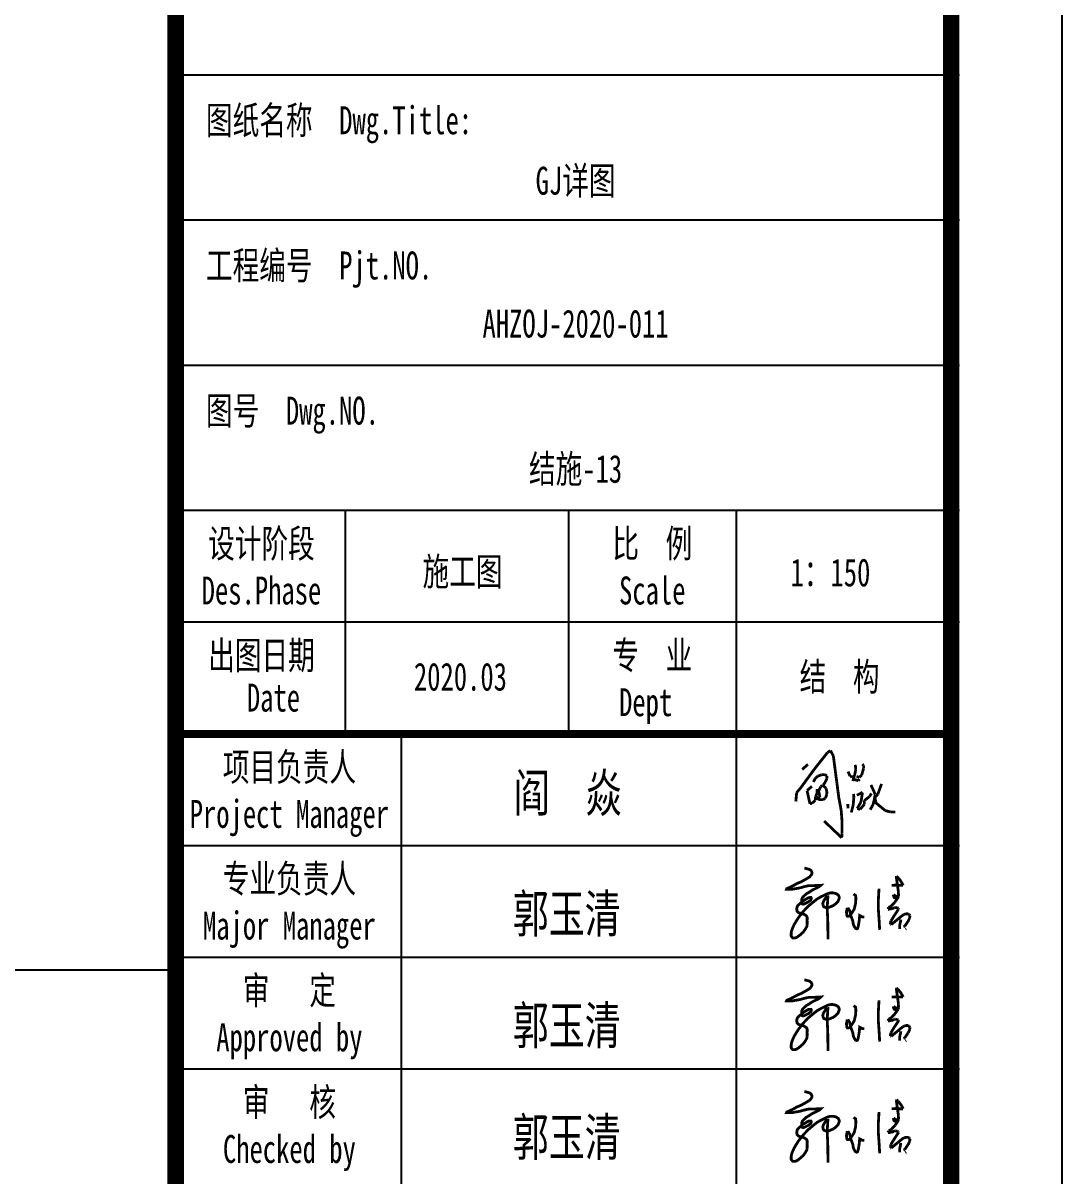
# Model space of a CAD drawing. Extents: x 177291 to 1288761, y 177638 to 322898.
# Drawn here: x 1278815 to 1288761, y 188154 to 199188 of the extents above; entities that cross this region are included whole.
import ezdxf
from ezdxf.enums import TextEntityAlignment as Align

# ---------------------------------------------------------------- set-up
doc = ezdxf.new("R2010")
doc.units = 0
doc.header["$LTSCALE"] = 1000
for name, color, linetype in [('AXIS', 3, 'Continuous'), ('PUB_TEXT', 7, 'Continuous'), ('PUB_TITLE', 4, 'Continuous'), ('填充', 251, 'Continuous')]:
    doc.layers.add(name, color=color, linetype=linetype)
doc.styles.add('_gyy_title_ST', font='', dxfattribs={"width": 0.8})
doc.styles.get('_gyy_title_ST').set_extended_font_data('SimSun')

# ---------------------------------------------------------------- blocks, each defined once
blk = doc.blocks.new('asdf')
at = {"color": 2, "lineweight": 25, "const_width": 25}
for points in [[(2531310, 1895199), (2531428, 1895348)], [(2531428, 1895348), (2531455, 1895365)], [(2531455, 1895365), (2531480, 1895318)], [(2531201, 1895196), (2531253, 1895242)], [(2531480, 1895318), (2531529, 1894945)], [(2531740, 1895244), (2531751, 1895233)], [(2531180, 1895021), (2531310, 1895199)], [(2531341, 1895136), (2531372, 1895148)], [(2531372, 1895148), (2531403, 1895151)], [(2531403, 1895151), (2531421, 1895140)], [(2531421, 1895140), (2531423, 1895114)], [(2531612, 1895178), (2531630, 1895135)], [(2531671, 1895149), (2531658, 1895106)], [(2531681, 1895194), (2531671, 1895149)], [(2531677, 1895238), (2531681, 1895194)], [(2531734, 1895144), (2531712, 1895127)], [(2531744, 1895184), (2531734, 1895144)], [(2531751, 1895205), (2531744, 1895184)], [(2531751, 1895233), (2531751, 1895205)], [(2531288, 1895046), (2531245, 1895006)], [(2531301, 1895084), (2531314, 1895109)], [(2531314, 1895109), (2531322, 1895121)], [(2531322, 1895121), (2531341, 1895136)], [(2531345, 1894996), (2531367, 1895042)], [(2531367, 1895042), (2531382, 1895054)], [(2531382, 1895054), (2531401, 1895042)], [(2531407, 1895082), (2531389, 1895056)], [(2531401, 1895042), (2531414, 1895027)], [(2531423, 1895114), (2531407, 1895082)], [(2531630, 1895135), (2531645, 1895132)], [(2531645, 1895132), (2531659, 1895133)], [(2531658, 1895106), (2531656, 1895092)], [(2531671, 1895106), (2531703, 1895096)], [(2531712, 1895127), (2531687, 1895132)], [(2531703, 1895096), (2531716, 1895110)], [(2531817, 1895058), (2531855, 1894974)], [(2531912, 1895067), (2531878, 1894974)], [(2531144, 1894910), (2531152, 1894991)], [(2531152, 1894991), (2531180, 1895021)], [(2531245, 1895006), (2531261, 1894932)], [(2531261, 1894932), (2531271, 1894889)], [(2531319, 1894920), (2531321, 1894951)], [(2531321, 1894951), (2531334, 1894984)], [(2531338, 1894938), (2531326, 1894956)], [(2531334, 1894984), (2531336, 1895022)], [(2531346, 1894925), (2531338, 1894938)], [(2531339, 1894936), (2531360, 1894945)], [(2531360, 1894945), (2531351, 1894996)], [(2531409, 1894940), (2531387, 1894925)], [(2531421, 1894971), (2531409, 1894940)], [(2531414, 1895027), (2531422, 1895000)], [(2531422, 1895000), (2531421, 1894971)], [(2531529, 1894945), (2531550, 1894833)], [(2531664, 1894948), (2531658, 1894880)], [(2531661, 1894978), (2531664, 1894948)], [(2531690, 1894965), (2531741, 1894991)], [(2531741, 1894991), (2531728, 1894906)], [(2531758, 1894919), (2531804, 1894953)], [(2531804, 1894953), (2531821, 1894982)], [(2531855, 1894974), (2531845, 1894919)], [(2531855, 1894949), (2531853, 1894942)], [(2531853, 1894942), (2531864, 1894888)], [(2531878, 1894974), (2531855, 1894949)], [(2531271, 1894889), (2531288, 1894893)], [(2531288, 1894893), (2531319, 1894920)], [(2531387, 1894925), (2531346, 1894925)], [(2531550, 1894833), (2531558, 1894732)], [(2531610, 1894887), (2531611, 1894847)], [(2531658, 1894880), (2531641, 1894811)], [(2531728, 1894906), (2531694, 1894847)], [(2531694, 1894847), (2531720, 1894839)], [(2531720, 1894839), (2531758, 1894885)], [(2531758, 1894885), (2531758, 1894919)], [(2531835, 1894880), (2531810, 1894836)], [(2531845, 1894919), (2531835, 1894880)], [(2531862, 1894897), (2531907, 1894859)], [(2531907, 1894859), (2531945, 1894828)], [(2531945, 1894828), (2531993, 1894816)], [(2531555, 1894585), (2531397, 1894735)], [(2531558, 1894732), (2531558, 1894626)], [(2531993, 1894816), (2532034, 1894816)], [(2531558, 1894626), (2531555, 1894585)]]:
    blk.add_lwpolyline(points, dxfattribs=at)
blk = doc.blocks.new('wfadf')
at = {"color": 2, "lineweight": 25, "const_width": 25}
for points in [[(2531221, 1893280), (2531268, 1893267), (2531280, 1893258), (2531285, 1893250), (2531289, 1893239), (2531287, 1893226), (2531279, 1893214), (2531266, 1893200), (2531240, 1893184), (2531192, 1893157), (2531155, 1893142), (2531122, 1893123), (2531089, 1893107), (2531063, 1893096), (2531061, 1893091), (2531109, 1893090), (2531136, 1893095), (2531162, 1893099), (2531182, 1893103), (2531204, 1893109), (2531229, 1893116), (2531261, 1893123), (2531306, 1893123), (2531348, 1893125), (2531368, 1893126), (2531354, 1893113), (2531289, 1893081), (2531258, 1893060), (2531236, 1893048), (2531213, 1893026), (2531203, 1893014), (2531197, 1892999), (2531197, 1892980), (2531197, 1892967), (2531201, 1892959), (2531209, 1892956), (2531223, 1892960), (2531255, 1892976), (2531265, 1892983), (2531278, 1892994), (2531283, 1893005), (2531283, 1893010), (2531280, 1893016), (2531268, 1893016), (2531256, 1893014), (2531231, 1892999), (2531206, 1892983), (2531187, 1892967), (2531163, 1892946), (2531155, 1892932), (2531152, 1892912), (2531156, 1892892), (2531169, 1892880), (2531194, 1892873), (2531218, 1892866), (2531239, 1892852), (2531246, 1892838), (2531245, 1892809), (2531246, 1892782), (2531243, 1892758), (2531229, 1892732), (2531210, 1892706), (2531188, 1892686), (2531165, 1892668), (2531149, 1892657), (2531130, 1892654), (2531116, 1892655), (2531107, 1892664), (2531102, 1892674), (2531102, 1892689), (2531104, 1892708), (2531111, 1892733), (2531129, 1892774), (2531149, 1892807), (2531168, 1892837), (2531190, 1892865), (2531212, 1892893), (2531255, 1892938), (2531298, 1892974), (2531333, 1893002), (2531366, 1893021), (2531413, 1893044), (2531436, 1893054), (2531455, 1893058), (2531478, 1893058), (2531506, 1893051), (2531525, 1893038), (2531531, 1893026), (2531534, 1893013), (2531528, 1892997), (2531522, 1892981), (2531502, 1892960), (2531479, 1892944), (2531442, 1892928), (2531413, 1892927), (2531395, 1892933), (2531387, 1892949), (2531386, 1892964), (2531390, 1892977), (2531398, 1892992), (2531412, 1893015), (2531422, 1893021), (2531431, 1893022), (2531425, 1892920), (2531430, 1892817), (2531432, 1892667), (2531432, 1892642)], [(2532045, 1893207), (2532044, 1893200)], [(2532044, 1893200), (2532056, 1893113)], [(2532059, 1893195), (2532045, 1893207)], [(2532075, 1893175), (2532059, 1893195)], [(2531889, 1893096), (2531883, 1892990), (2531884, 1892899), (2531891, 1892801), (2531895, 1892727)], [(2532003, 1893125), (2532035, 1893127)], [(2532035, 1893127), (2532056, 1893125)], [(2532056, 1893125), (2532090, 1893125)], [(2532056, 1893113), (2532062, 1893074)], [(2532062, 1893074), (2532064, 1893030)], [(2532091, 1893154), (2532075, 1893175)], [(2532090, 1893125), (2532105, 1893125)], [(2532105, 1893125), (2532091, 1893154)], [(2531661, 1893048), (2531679, 1893035), (2531682, 1893015), (2531680, 1892967), (2531667, 1892912), (2531644, 1892876), (2531631, 1892856), (2531618, 1892849), (2531606, 1892849), (2531599, 1892860), (2531598, 1892890), (2531603, 1892914), (2531616, 1892915), (2531626, 1892898), (2531636, 1892856), (2531655, 1892804), (2531659, 1892776), (2531664, 1892764), (2531672, 1892749), (2531680, 1892740), (2531686, 1892737), (2531691, 1892736), (2531697, 1892739), (2531704, 1892762), (2531713, 1892817), (2531715, 1892846), (2531715, 1892856), (2531741, 1892842), (2531758, 1892842)], [(2532033, 1892977), (2531999, 1892940)], [(2532019, 1893041), (2532060, 1893017)], [(2532020, 1893041), (2532019, 1893034), (2532020, 1893030), (2532021, 1893025), (2532022, 1893021), (2532024, 1893017), (2532028, 1893015), (2532030, 1893014), (2532052, 1893011), (2532057, 1893011)], [(2532060, 1893017), (2532033, 1892977)], [(2532064, 1893030), (2532057, 1893011)], [(2531975, 1892927), (2531970, 1892912)], [(2531970, 1892912), (2531986, 1892913)], [(2531999, 1892940), (2531975, 1892927)], [(2531986, 1892913), (2531999, 1892914)], [(2531999, 1892914), (2532006, 1892916)], [(2532006, 1892916), (2532021, 1892922)], [(2532021, 1892922), (2532026, 1892925)], [(2532055, 1892899), (2532021, 1892847)], [(2532026, 1892925), (2532030, 1892927)], [(2532030, 1892927), (2532039, 1892927)], [(2532039, 1892927), (2532055, 1892923)], [(2532055, 1892923), (2532063, 1892920)], [(2532064, 1892913), (2532055, 1892899)], [(2532063, 1892920), (2532064, 1892913)], [(2532115, 1892866), (2532132, 1892870)], [(2532132, 1892870), (2532148, 1892870)], [(2532148, 1892870), (2532160, 1892865)], [(2531992, 1892787), (2531992, 1892776)], [(2531992, 1892776), (2531999, 1892774)], [(2531996, 1892806), (2531992, 1892787)], [(2532021, 1892847), (2531996, 1892806)], [(2531999, 1892774), (2532017, 1892789)], [(2532017, 1892789), (2532063, 1892827)], [(2532063, 1892827), (2532100, 1892857)], [(2532085, 1892819), (2532074, 1892766), (2532074, 1892741), (2532074, 1892734)], [(2532100, 1892857), (2532115, 1892866)], [(2532129, 1892774), (2532119, 1892759)], [(2532150, 1892805), (2532129, 1892774)], [(2532164, 1892834), (2532150, 1892805)], [(2532160, 1892865), (2532166, 1892855)], [(2532166, 1892855), (2532164, 1892834)], [(2532119, 1892759), (2532108, 1892755)], [(2532133, 1892737), (2532125, 1892733)]]:
    blk.add_lwpolyline(points, dxfattribs=at)

msp = doc.modelspace()

# ---------------------------------------------------------------- linework, layer by layer
at = {"layer": 'AXIS'}
msp.add_line((1229960.6, 190127.23), (1280276.45, 190127.23), dxfattribs=at)
at = {"layer": 'PUB_TITLE'}
for p, q in [((1287779.19, 198690.59), (1280296.04, 198690.59)), ((1287779.19, 197300.86), (1280296.04, 197300.86)), ((1287779.19, 195911.13), (1280296.04, 195911.13)), ((1287779.19, 194521.4), (1280296.04, 194521.4)), ((1281899.57, 194521.4), (1281899.57, 192383.36)), ((1284037.61, 194521.4), (1284037.61, 192383.36)), ((1285641.15, 194521.4), (1285641.15, 184900.21)), ((1287779.19, 193452.38), (1280296.04, 193452.38)), ((1282434.08, 192383.36), (1282434.08, 184900.21)), ((1287779.19, 191314.34), (1280296.04, 191314.34)), ((1287779.19, 190245.32), (1280296.04, 190245.32)), ((1287779.19, 189176.3), (1280296.04, 189176.3))]:
    msp.add_line(p, q, dxfattribs=at)
msp.add_lwpolyline([(1199563.96, 240960.27), (1288761.34, 240960.27), (1288761.34, 177959.98), (1199563.96, 177959.98)], close=True, dxfattribs=at)
at = {"layer": 'PUB_TITLE', "const_width": 159.09}
for points in [[(1202215.49, 179020.59), (1202215.49, 239899.66), (1287700.73, 239899.66), (1287700.73, 179020.59)], [(1280276.45, 239899.66), (1287700.73, 239899.66), (1287700.73, 179020.59), (1280276.45, 179020.59)]]:
    msp.add_lwpolyline(points, close=True, dxfattribs=at)
at = {"layer": 'PUB_TITLE', "const_width": 74.83}
msp.add_lwpolyline([(1280296.04, 192383.36), (1287779.19, 192383.36)], dxfattribs=at)

# ---------------------------------------------------------------- block references
at = {"layer": '填充', "xscale": 1.0690215242784, "yscale": 1.0690215242784, "zscale": 1.0690215242784}
for name, p in [('asdf', (-1419634.02, -1833961.6)), ('wfadf', (-1419634.02, -1832856.76)), ('wfadf', (-1419634.02, -1833925.78)), ('wfadf', (-1419634.02, -1834994.8))]:
    msp.add_blockref(name, p, dxfattribs=at)

# ---------------------------------------------------------------- texts
at = {"layer": 'PUB_TEXT', "color": 3, "style": '_gyy_title_ST', "width": 0.7}
for s, p in [('阎  焱', (1283513.28, 191638.61)), ('郭玉清', (1283503.62, 190483.89)), ('郭玉清', (1283503.62, 189414.87)), ('郭玉清', (1283503.62, 188345.85))]:
    msp.add_text(s, height=360.946, dxfattribs=at).set_placement(p)
at = {"layer": 'PUB_TITLE', "style": '_gyy_title_ST', "width": 0.7}
for s, p in [('图纸名称  Dwg.Title:', (1280566.55, 198124.01)), ('工程编号  Pjt.NO.', (1280566.55, 196734.28)), ('图号  Dwg.NO.', (1280566.55, 195344.55))]:
    msp.add_text(s, height=267.2551, dxfattribs=at).set_placement(p)
at = {"layer": 'PUB_TITLE', "color": 6, "style": '_gyy_title_ST', "width": 0.7}
for s, height, p in [('GJ详图', 267.255, (1284104.92, 197545.27)), ('AHZOJ-2020-011', 267.2551, (1284104.92, 196177.52))]:
    msp.add_text(s, height=height, dxfattribs=at).set_placement(p, align=Align.CENTER)
at = {"layer": 'PUB_TITLE', "color": 7, "style": '_gyy_title_ST', "width": 0.7}
for s, p in [('结施-13', (1284104.92, 194787.79)), ('施工图', (1283022.41, 193804.67)), ('1：150', (1286544.88, 193796.21)), ('结  构', (1286632.3, 192798.52)), ('2020.03', (1283002.63, 192798.52))]:
    msp.add_text(s, height=267.255, dxfattribs=at).set_placement(p, align=Align.CENTER)
at = {"layer": 'PUB_TITLE', "style": '_gyy_title_ST', "width": 0.7}
for s, height, p in [('设计阶段', 267.255, (1281097.81, 194072.42)), ('比  例', 267.255, (1284839.38, 194072.42)), ('Des.Phase', 267.255, (1281097.81, 193623.44)), ('Scale', 267.255, (1284839.38, 193623.44)), ('出图日期', 267.255, (1281097.81, 193003.39)), ('专  业', 267.255, (1284839.38, 193003.39)), ('Date', 267.255, (1281212.79, 192598.21)), ('Dept ', 267.255, (1284839.38, 192554.41)), ('项目负责人', 267.255, (1281365.06, 191934.37)), ('Project Manager', 267.2551, (1281365.06, 191485.38)), ('专业负责人', 267.255, (1281365.06, 190865.35)), ('Major Manager', 267.2551, (1281365.06, 190416.36)), ('审   定', 267.255, (1281365.07, 189796.33)), ('Approved by', 267.2551, (1281365.06, 189347.34)), ('审   核', 267.255, (1281365.07, 188727.31)), ('Checked by', 267.255, (1281365.06, 188278.32))]:
    msp.add_text(s, height=height, dxfattribs=at).set_placement(p, align=Align.CENTER)

doc.saveas('drawing.dxf')
